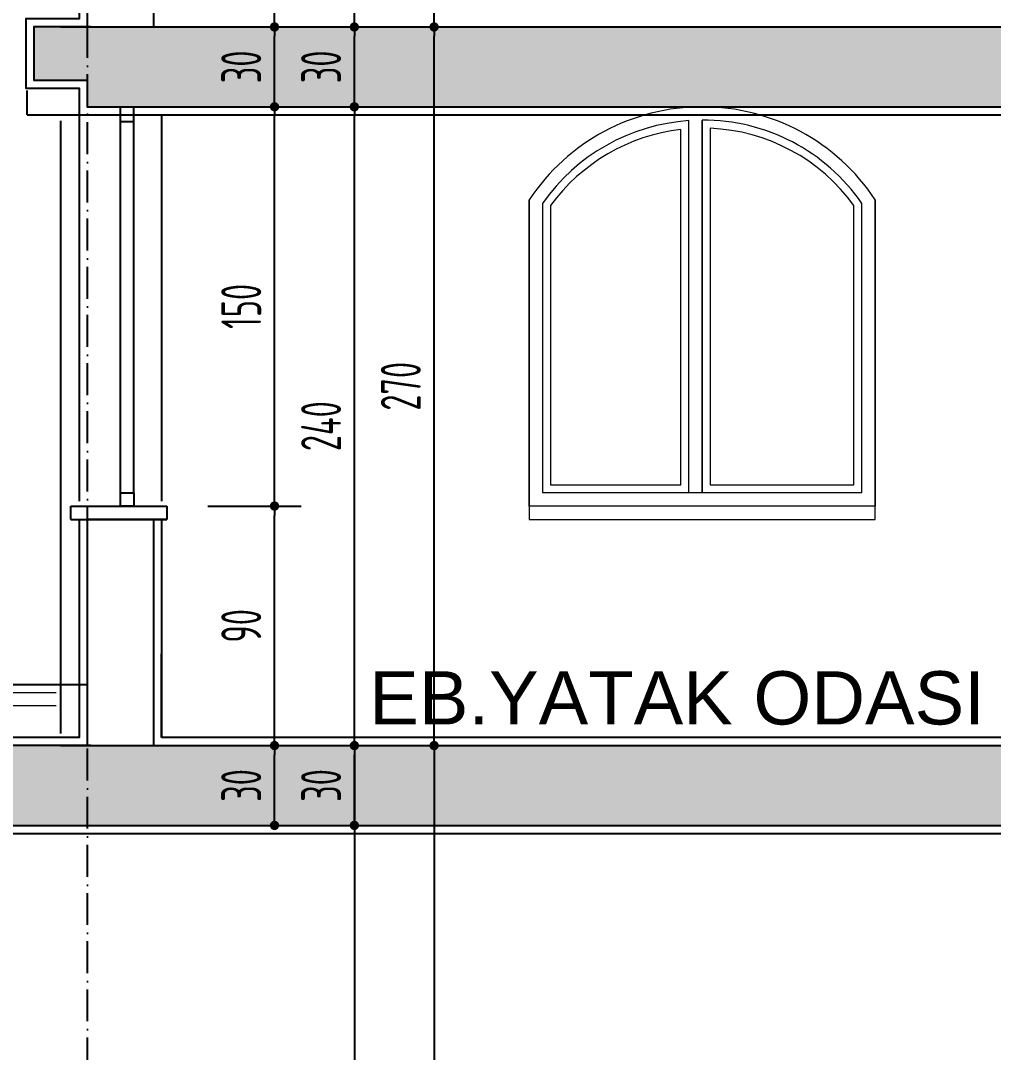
# Model space of a CAD drawing. Extents: x 41749 to 92598, y -24291 to 29432.
# Drawn here: x 72205.5 to 72571, y -23233.5 to -22845.9 of the extents above; entities that cross this region are included whole.
import ezdxf

# ---------------------------------------------------------------- set-up
doc = ezdxf.new("R2010")
doc.units = 0
doc.header["$MEASUREMENT"] = 0
doc.header["$PDMODE"] = 3
doc.linetypes.add('ACAD_ISO10W100', pattern=[18, 12, -3, 0, -3])
doc.layers.get('0').update_dxf_attribs({"linetype": 'CONTINUOUS'})
doc.layers.get('Defpoints').update_dxf_attribs({"linetype": 'CONTINUOUS'})
for name, color, linetype in [('ADAKENARI', 7, 'CONTINUOUS'), ('AKS', 10, 'CONTINUOUS'), ('CAM', 12, 'CONTINUOUS'), ('DUVAR', 6, 'CONTINUOUS'), ('İÇ ÖLÇÜ', 95, 'CONTINUOUS'), ('KAPEN', 83, 'CONTINUOUS'), ('KOLON', 5, 'CONTINUOUS'), ('MAHAL', 21, 'CONTINUOUS'), ('SIVA', 7, 'CONTINUOUS'), ('SıVA', 7, 'CONTINUOUS'), ('tar', 12, 'CONTINUOUS')]:
    doc.layers.add(name, color=color, linetype=linetype)
doc.layers.add('KAPI-GOR', color=153, linetype='CONTINUOUS', lineweight=15)
doc.styles.add('mahal', font='arial.ttf', dxfattribs={"height": 70})
doc.styles.add('OLCU', font='isocpeur.ttf', dxfattribs={"width": 0.59})
doc.dimstyles.new('OLCU3', dxfattribs={"dimscale": 0.5, "dimtxt": 30, "dimasz": 7, "dimexe": 20, "dimexo": 0, "dimgap": 10, "dimtad": 1, "dimdec": 4, "dimrnd": 0.5, "dimdsep": 46, "dimtxsty": 'OLCU', "dimblk1": 'DOT', "dimblk2": 'DOT', "dimsah": 1, "dimcen": 0.09, "dimclrt": 4, "dimadec": 0, "dimazin": 0, "dimtfac": 1, "dimtdec": 4, "dimtix": 1, "dimtmove": 2, "dimatfit": 3, "dimfxl": 0, "dimtolj": 1, "dimtzin": 0, "dimarcsym": 0})

# ---------------------------------------------------------------- blocks, each defined once
blk = doc.blocks.new('DOT')
at = {"color": 0, "linetype": 'ByBlock'}
blk.add_line((-0.5, 0), (-1, 0), dxfattribs=at)
at = {"color": 0, "linetype": 'ByBlock', "const_width": 0.5}
blk.add_lwpolyline([(-0.25, 0, 1), (0.25, 0, 1)], format="xyb", close=True, dxfattribs=at)
blk = doc.blocks.new('*D51')
at = {"layer": 'Defpoints', "color": 0, "transparency": 16777216}
for p in [(72292.62, -22848.23), (72300.89, -22848.23), (72248.4, -22878.23)]:
    blk.add_point(p, dxfattribs=at)
at = {"layer": 'İÇ ÖLÇÜ', "color": 0, "lineweight": -2, "transparency": 16777216}
for p, q in [((72300.77, -22848.23), (72310.89, -22848.23)), ((72300.89, -22874.73), (72300.89, -22851.73)), ((72300.77, -22878.23), (72310.89, -22878.23))]:
    blk.add_line(p, q, dxfattribs=at)
at = {"layer": 'İÇ ÖLÇÜ', "color": 0, "lineweight": -2, "transparency": 16777216, "xscale": 3.5, "yscale": 3.5, "zscale": 3.5}
for p, rotation in [((72300.89, -22848.23), 90), ((72300.89, -22878.23), 270)]:
    blk.add_blockref('DOT', p, dxfattribs=dict(at, rotation=rotation))
at = {"layer": 'İÇ ÖLÇÜ', "color": 4, "transparency": 16777216, "insert": (72288.39, -22863.23), "char_height": 15, "attachment_point": 5, "rotation": 90, "style": 'OLCU'}
blk.add_mtext('\\A1;30', dxfattribs=at)
blk = doc.blocks.new('*D52')
at = {"layer": 'Defpoints', "color": 0, "transparency": 16777216}
for p in [(72326.19, -22848.23), (72330.89, -22848.23), (72267.49, -22878.23)]:
    blk.add_point(p, dxfattribs=at)
at = {"layer": 'İÇ ÖLÇÜ', "color": 0, "lineweight": -2, "transparency": 16777216}
for p, q in [((72330.77, -22848.23), (72340.89, -22848.23)), ((72330.89, -22874.73), (72330.89, -22851.73)), ((72330.77, -22878.23), (72340.89, -22878.23))]:
    blk.add_line(p, q, dxfattribs=at)
at = {"layer": 'İÇ ÖLÇÜ', "color": 0, "lineweight": -2, "transparency": 16777216, "xscale": 3.5, "yscale": 3.5, "zscale": 3.5}
for p, rotation in [((72330.89, -22848.23), 90), ((72330.89, -22878.23), 270)]:
    blk.add_blockref('DOT', p, dxfattribs=dict(at, rotation=rotation))
at = {"layer": 'İÇ ÖLÇÜ', "color": 4, "transparency": 16777216, "insert": (72318.39, -22863.23), "char_height": 15, "attachment_point": 5, "rotation": 90, "style": 'OLCU'}
blk.add_mtext('\\A1;30', dxfattribs=at)
blk = doc.blocks.new('*D53')
at = {"layer": 'Defpoints', "color": 0, "transparency": 16777216}
for p in [(72267.49, -22608.23), (72330.89, -22608.23), (72267.49, -22848.23)]:
    blk.add_point(p, dxfattribs=at)
at = {"layer": 'İÇ ÖLÇÜ', "color": 0, "lineweight": -2, "transparency": 16777216}
for p, q in [((72305.89, -22608.23), (72340.89, -22608.23)), ((72330.89, -22844.73), (72330.89, -22611.73)), ((72305.89, -22848.23), (72340.89, -22848.23))]:
    blk.add_line(p, q, dxfattribs=at)
at = {"layer": 'İÇ ÖLÇÜ', "color": 0, "lineweight": -2, "transparency": 16777216, "xscale": 3.5, "yscale": 3.5, "zscale": 3.5}
for p, rotation in [((72330.89, -22608.23), 90), ((72330.89, -22848.23), 270)]:
    blk.add_blockref('DOT', p, dxfattribs=dict(at, rotation=rotation))
at = {"layer": 'İÇ ÖLÇÜ', "color": 4, "transparency": 16777216, "insert": (72318.39, -22728.23), "char_height": 15, "attachment_point": 5, "rotation": 90, "style": 'OLCU'}
blk.add_mtext('\\A1;240', dxfattribs=at)
blk = doc.blocks.new('*D54')
at = {"layer": 'Defpoints', "color": 0, "transparency": 16777216}
for p in [(72244.92, -22758.23), (72300.89, -22758.23), (72237.49, -22848.23)]:
    blk.add_point(p, dxfattribs=at)
at = {"layer": 'İÇ ÖLÇÜ', "color": 0, "lineweight": -2, "transparency": 16777216}
for p, q in [((72275.89, -22758.23), (72310.89, -22758.23)), ((72300.89, -22844.73), (72300.89, -22761.73)), ((72275.89, -22848.23), (72310.89, -22848.23))]:
    blk.add_line(p, q, dxfattribs=at)
at = {"layer": 'İÇ ÖLÇÜ', "color": 0, "lineweight": -2, "transparency": 16777216, "xscale": 3.5, "yscale": 3.5, "zscale": 3.5}
for p, rotation in [((72300.89, -22758.23), 90), ((72300.89, -22848.23), 270)]:
    blk.add_blockref('DOT', p, dxfattribs=dict(at, rotation=rotation))
at = {"layer": 'İÇ ÖLÇÜ', "color": 4, "transparency": 16777216, "insert": (72288.39, -22803.23), "char_height": 15, "attachment_point": 5, "rotation": 90, "style": 'OLCU'}
blk.add_mtext('\\A1;90', dxfattribs=at)
blk = doc.blocks.new('*D49')
at = {"layer": 'Defpoints', "color": 0, "transparency": 16777216}
for p in [(72292.62, -22848.23), (72300.89, -22848.23), (72248.4, -22878.23)]:
    blk.add_point(p, dxfattribs=at)
at = {"layer": 'İÇ ÖLÇÜ', "color": 0, "lineweight": -2, "transparency": 16777216}
for p, q in [((72300.77, -22848.23), (72310.89, -22848.23)), ((72300.89, -22874.73), (72300.89, -22851.73)), ((72300.77, -22878.23), (72310.89, -22878.23))]:
    blk.add_line(p, q, dxfattribs=at)
at = {"layer": 'İÇ ÖLÇÜ', "color": 0, "lineweight": -2, "transparency": 16777216, "xscale": 3.5, "yscale": 3.5, "zscale": 3.5}
for p, rotation in [((72300.89, -22848.23), 90), ((72300.89, -22878.23), 270)]:
    blk.add_blockref('DOT', p, dxfattribs=dict(at, rotation=rotation))
at = {"layer": 'İÇ ÖLÇÜ', "color": 4, "transparency": 16777216, "insert": (72288.39, -22863.23), "char_height": 15, "attachment_point": 5, "rotation": 90, "style": 'OLCU'}
blk.add_mtext('\\A1;30', dxfattribs=at)
blk = doc.blocks.new('*D50')
at = {"layer": 'Defpoints', "color": 0, "transparency": 16777216}
for p in [(72326.19, -22848.23), (72330.89, -22848.23), (72267.49, -22878.23)]:
    blk.add_point(p, dxfattribs=at)
at = {"layer": 'İÇ ÖLÇÜ', "color": 0, "lineweight": -2, "transparency": 16777216}
for p, q in [((72330.77, -22848.23), (72340.89, -22848.23)), ((72330.89, -22874.73), (72330.89, -22851.73)), ((72330.77, -22878.23), (72340.89, -22878.23))]:
    blk.add_line(p, q, dxfattribs=at)
at = {"layer": 'İÇ ÖLÇÜ', "color": 0, "lineweight": -2, "transparency": 16777216, "xscale": 3.5, "yscale": 3.5, "zscale": 3.5}
for p, rotation in [((72330.89, -22848.23), 90), ((72330.89, -22878.23), 270)]:
    blk.add_blockref('DOT', p, dxfattribs=dict(at, rotation=rotation))
at = {"layer": 'İÇ ÖLÇÜ', "color": 4, "transparency": 16777216, "insert": (72318.39, -22863.23), "char_height": 15, "attachment_point": 5, "rotation": 90, "style": 'OLCU'}
blk.add_mtext('\\A1;30', dxfattribs=at)
blk = doc.blocks.new('*D70')
at = {"layer": 'Defpoints', "color": 0, "transparency": 16777216}
for p in [(72292.62, -22848.23), (72300.89, -22848.23), (72248.4, -22878.23)]:
    blk.add_point(p, dxfattribs=at)
at = {"layer": 'İÇ ÖLÇÜ', "color": 0, "lineweight": -2, "transparency": 16777216}
for p, q in [((72300.77, -22848.23), (72310.89, -22848.23)), ((72300.89, -22874.73), (72300.89, -22851.73)), ((72300.77, -22878.23), (72310.89, -22878.23))]:
    blk.add_line(p, q, dxfattribs=at)
at = {"layer": 'İÇ ÖLÇÜ', "color": 0, "lineweight": -2, "transparency": 16777216, "xscale": 3.5, "yscale": 3.5, "zscale": 3.5}
for p, rotation in [((72300.89, -22848.23), 90), ((72300.89, -22878.23), 270)]:
    blk.add_blockref('DOT', p, dxfattribs=dict(at, rotation=rotation))
at = {"layer": 'İÇ ÖLÇÜ', "color": 4, "transparency": 16777216, "insert": (72288.39, -22863.23), "char_height": 15, "attachment_point": 5, "rotation": 90, "style": 'OLCU'}
blk.add_mtext('\\A1;30', dxfattribs=at)
blk = doc.blocks.new('*D71')
at = {"layer": 'Defpoints', "color": 0, "transparency": 16777216}
for p in [(72326.19, -22848.23), (72330.89, -22848.23), (72267.49, -22878.23)]:
    blk.add_point(p, dxfattribs=at)
at = {"layer": 'İÇ ÖLÇÜ', "color": 0, "lineweight": -2, "transparency": 16777216}
for p, q in [((72330.77, -22848.23), (72340.89, -22848.23)), ((72330.89, -22874.73), (72330.89, -22851.73)), ((72330.77, -22878.23), (72340.89, -22878.23))]:
    blk.add_line(p, q, dxfattribs=at)
at = {"layer": 'İÇ ÖLÇÜ', "color": 0, "lineweight": -2, "transparency": 16777216, "xscale": 3.5, "yscale": 3.5, "zscale": 3.5}
for p, rotation in [((72330.89, -22848.23), 90), ((72330.89, -22878.23), 270)]:
    blk.add_blockref('DOT', p, dxfattribs=dict(at, rotation=rotation))
at = {"layer": 'İÇ ÖLÇÜ', "color": 4, "transparency": 16777216, "insert": (72318.39, -22863.23), "char_height": 15, "attachment_point": 5, "rotation": 90, "style": 'OLCU'}
blk.add_mtext('\\A1;30', dxfattribs=at)
blk = doc.blocks.new('*D62')
at = {"layer": 'Defpoints', "color": 0, "transparency": 16777216}
for p in [(72292.62, -23118.23), (72300.89, -23118.23), (72248.4, -23148.23)]:
    blk.add_point(p, dxfattribs=at)
at = {"layer": 'İÇ ÖLÇÜ', "color": 0, "lineweight": -2, "transparency": 16777216}
for p, q in [((72300.77, -23118.23), (72310.89, -23118.23)), ((72300.89, -23144.73), (72300.89, -23121.73)), ((72300.77, -23148.23), (72310.89, -23148.23))]:
    blk.add_line(p, q, dxfattribs=at)
at = {"layer": 'İÇ ÖLÇÜ', "color": 0, "lineweight": -2, "transparency": 16777216, "xscale": 3.5, "yscale": 3.5, "zscale": 3.5}
for p, rotation in [((72300.89, -23118.23), 90), ((72300.89, -23148.23), 270)]:
    blk.add_blockref('DOT', p, dxfattribs=dict(at, rotation=rotation))
at = {"layer": 'İÇ ÖLÇÜ', "color": 4, "transparency": 16777216, "insert": (72288.39, -23133.23), "char_height": 15, "attachment_point": 5, "rotation": 90, "style": 'OLCU'}
blk.add_mtext('\\A1;30', dxfattribs=at)
blk = doc.blocks.new('*D63')
at = {"layer": 'Defpoints', "color": 0, "transparency": 16777216}
for p in [(72326.19, -23118.23), (72330.89, -23118.23), (72267.49, -23148.23)]:
    blk.add_point(p, dxfattribs=at)
at = {"layer": 'İÇ ÖLÇÜ', "color": 0, "lineweight": -2, "transparency": 16777216}
for p, q in [((72330.77, -23118.23), (72340.89, -23118.23)), ((72330.89, -23144.73), (72330.89, -23121.73)), ((72330.77, -23148.23), (72340.89, -23148.23))]:
    blk.add_line(p, q, dxfattribs=at)
at = {"layer": 'İÇ ÖLÇÜ', "color": 0, "lineweight": -2, "transparency": 16777216, "xscale": 3.5, "yscale": 3.5, "zscale": 3.5}
for p, rotation in [((72330.89, -23118.23), 90), ((72330.89, -23148.23), 270)]:
    blk.add_blockref('DOT', p, dxfattribs=dict(at, rotation=rotation))
at = {"layer": 'İÇ ÖLÇÜ', "color": 4, "transparency": 16777216, "insert": (72318.39, -23133.23), "char_height": 15, "attachment_point": 5, "rotation": 90, "style": 'OLCU'}
blk.add_mtext('\\A1;30', dxfattribs=at)
blk = doc.blocks.new('*D64')
at = {"layer": 'Defpoints', "color": 0, "transparency": 16777216}
for p in [(72267.49, -22878.23), (72330.89, -22878.23), (72267.49, -23118.23)]:
    blk.add_point(p, dxfattribs=at)
at = {"layer": 'İÇ ÖLÇÜ', "color": 0, "lineweight": -2, "transparency": 16777216}
for p, q in [((72305.89, -22878.23), (72340.89, -22878.23)), ((72330.89, -23114.73), (72330.89, -22881.73)), ((72305.89, -23118.23), (72340.89, -23118.23))]:
    blk.add_line(p, q, dxfattribs=at)
at = {"layer": 'İÇ ÖLÇÜ', "color": 0, "lineweight": -2, "transparency": 16777216, "xscale": 3.5, "yscale": 3.5, "zscale": 3.5}
for p, rotation in [((72330.89, -22878.23), 90), ((72330.89, -23118.23), 270)]:
    blk.add_blockref('DOT', p, dxfattribs=dict(at, rotation=rotation))
at = {"layer": 'İÇ ÖLÇÜ', "color": 4, "transparency": 16777216, "insert": (72318.39, -22998.23), "char_height": 15, "attachment_point": 5, "rotation": 90, "style": 'OLCU'}
blk.add_mtext('\\A1;240', dxfattribs=at)
blk = doc.blocks.new('*D65')
at = {"layer": 'Defpoints', "color": 0, "transparency": 16777216}
for p in [(72244.92, -23028.23), (72300.89, -23028.23), (72237.49, -23118.23)]:
    blk.add_point(p, dxfattribs=at)
at = {"layer": 'İÇ ÖLÇÜ', "color": 0, "lineweight": -2, "transparency": 16777216}
for p, q in [((72275.89, -23028.23), (72310.89, -23028.23)), ((72300.89, -23114.73), (72300.89, -23031.73)), ((72275.89, -23118.23), (72310.89, -23118.23))]:
    blk.add_line(p, q, dxfattribs=at)
at = {"layer": 'İÇ ÖLÇÜ', "color": 0, "lineweight": -2, "transparency": 16777216, "xscale": 3.5, "yscale": 3.5, "zscale": 3.5}
for p, rotation in [((72300.89, -23028.23), 90), ((72300.89, -23118.23), 270)]:
    blk.add_blockref('DOT', p, dxfattribs=dict(at, rotation=rotation))
at = {"layer": 'İÇ ÖLÇÜ', "color": 4, "transparency": 16777216, "insert": (72288.39, -23073.23), "char_height": 15, "attachment_point": 5, "rotation": 90, "style": 'OLCU'}
blk.add_mtext('\\A1;90', dxfattribs=at)
blk = doc.blocks.new('*D66')
at = {"layer": 'Defpoints', "color": 0, "transparency": 16777216}
for p in [(72248.4, -22878.23), (72300.89, -22878.23), (72244.92, -23028.23)]:
    blk.add_point(p, dxfattribs=at)
at = {"layer": 'İÇ ÖLÇÜ', "color": 0, "lineweight": -2, "transparency": 16777216}
for p, q in [((72275.89, -22878.23), (72310.89, -22878.23)), ((72300.89, -23024.73), (72300.89, -22881.73)), ((72275.89, -23028.23), (72310.89, -23028.23))]:
    blk.add_line(p, q, dxfattribs=at)
at = {"layer": 'İÇ ÖLÇÜ', "color": 0, "lineweight": -2, "transparency": 16777216, "xscale": 3.5, "yscale": 3.5, "zscale": 3.5}
for p, rotation in [((72300.89, -22878.23), 90), ((72300.89, -23028.23), 270)]:
    blk.add_blockref('DOT', p, dxfattribs=dict(at, rotation=rotation))
at = {"layer": 'İÇ ÖLÇÜ', "color": 4, "transparency": 16777216, "insert": (72288.39, -22953.23), "char_height": 15, "attachment_point": 5, "rotation": 90, "style": 'OLCU'}
blk.add_mtext('\\A1;150', dxfattribs=at)
blk = doc.blocks.new('KASA-2')
for p, q in [((-0.5, -0.5), (-0.5, 0.5)), ((-0.5, 0.5), (0.5, 0.5)), ((0.5, 0.5), (0.5, -0.5)), ((0.5, -0.5), (-0.5, -0.5))]:
    blk.add_line(p, q)
blk = doc.blocks.new('*D61')
at = {"layer": 'Defpoints', "color": 0, "transparency": 16777216}
for p in [(72326.19, -23118.23), (72330.89, -23118.23), (72267.49, -23148.23)]:
    blk.add_point(p, dxfattribs=at)
at = {"layer": 'İÇ ÖLÇÜ', "color": 0, "lineweight": -2, "transparency": 16777216}
for p, q in [((72330.77, -23118.23), (72340.89, -23118.23)), ((72330.89, -23144.73), (72330.89, -23121.73)), ((72330.77, -23148.23), (72340.89, -23148.23))]:
    blk.add_line(p, q, dxfattribs=at)
at = {"layer": 'İÇ ÖLÇÜ', "color": 0, "lineweight": -2, "transparency": 16777216, "xscale": 3.5, "yscale": 3.5, "zscale": 3.5}
for p, rotation in [((72330.89, -23118.23), 90), ((72330.89, -23148.23), 270)]:
    blk.add_blockref('DOT', p, dxfattribs=dict(at, rotation=rotation))
at = {"layer": 'İÇ ÖLÇÜ', "color": 4, "transparency": 16777216, "insert": (72318.39, -23133.23), "char_height": 15, "attachment_point": 5, "rotation": 90, "style": 'OLCU'}
blk.add_mtext('\\A1;30', dxfattribs=at)
blk = doc.blocks.new('*D72')
at = {"layer": 'Defpoints', "color": 0, "transparency": 16777216}
for p in [(72340.89, -22848.23), (72360.86, -22848.23), (72338.56, -23118.23)]:
    blk.add_point(p, dxfattribs=at)
at = {"layer": 'İÇ ÖLÇÜ', "color": 0, "lineweight": -2, "transparency": 16777216}
for p, q in [((72360.74, -22848.23), (72370.86, -22848.23)), ((72360.86, -23114.73), (72360.86, -22851.73)), ((72360.74, -23118.23), (72370.86, -23118.23))]:
    blk.add_line(p, q, dxfattribs=at)
at = {"layer": 'İÇ ÖLÇÜ', "color": 0, "lineweight": -2, "transparency": 16777216, "xscale": 3.5, "yscale": 3.5, "zscale": 3.5}
for p, rotation in [((72360.86, -22848.23), 90), ((72360.86, -23118.23), 270)]:
    blk.add_blockref('DOT', p, dxfattribs=dict(at, rotation=rotation))
at = {"layer": 'İÇ ÖLÇÜ', "color": 4, "transparency": 16777216, "insert": (72348.36, -22983.23), "char_height": 15, "attachment_point": 5, "rotation": 90, "style": 'OLCU'}
blk.add_mtext('\\A1;270', dxfattribs=at)
blk = doc.blocks.new('*D73')
at = {"layer": 'Defpoints', "color": 0, "transparency": 16777216}
for p in [(72340.89, -22578.23), (72360.86, -22578.23), (72338.56, -22848.23)]:
    blk.add_point(p, dxfattribs=at)
at = {"layer": 'İÇ ÖLÇÜ', "color": 0, "lineweight": -2, "transparency": 16777216}
for p, q in [((72360.74, -22578.23), (72370.86, -22578.23)), ((72360.86, -22844.73), (72360.86, -22581.73)), ((72360.74, -22848.23), (72370.86, -22848.23))]:
    blk.add_line(p, q, dxfattribs=at)
at = {"layer": 'İÇ ÖLÇÜ', "color": 0, "lineweight": -2, "transparency": 16777216, "xscale": 3.5, "yscale": 3.5, "zscale": 3.5}
for p, rotation in [((72360.86, -22578.23), 90), ((72360.86, -22848.23), 270)]:
    blk.add_blockref('DOT', p, dxfattribs=dict(at, rotation=rotation))
at = {"layer": 'İÇ ÖLÇÜ', "color": 4, "transparency": 16777216, "insert": (72348.36, -22713.23), "char_height": 15, "attachment_point": 5, "rotation": 90, "style": 'OLCU'}
blk.add_mtext('\\A1;270', dxfattribs=at)
blk = doc.blocks.new('*D76')
at = {"layer": 'Defpoints', "color": 0, "transparency": 16777216}
for p in [(72338.56, -23118.23), (72349.48, -23418.23), (72360.86, -23418.23)]:
    blk.add_point(p, dxfattribs=at)
at = {"layer": 'İÇ ÖLÇÜ', "color": 0, "lineweight": -2, "transparency": 16777216}
for p, q in [((72360.74, -23118.23), (72370.86, -23118.23)), ((72360.86, -23121.73), (72360.86, -23414.73)), ((72360.74, -23418.23), (72370.86, -23418.23))]:
    blk.add_line(p, q, dxfattribs=at)
at = {"layer": 'İÇ ÖLÇÜ', "color": 0, "lineweight": -2, "transparency": 16777216, "xscale": 3.5, "yscale": 3.5, "zscale": 3.5}
for p, rotation in [((72360.86, -23118.23), 90), ((72360.86, -23418.23), 270)]:
    blk.add_blockref('DOT', p, dxfattribs=dict(at, rotation=rotation))
at = {"layer": 'İÇ ÖLÇÜ', "color": 4, "transparency": 16777216, "insert": (72348.36, -23268.23), "char_height": 15, "attachment_point": 5, "rotation": 90, "style": 'OLCU'}
blk.add_mtext('\\A1;300', dxfattribs=at)
blk = doc.blocks.new('*D79')
at = {"layer": 'Defpoints', "color": 0, "transparency": 16777216}
for p in [(72326.19, -23118.23), (72328.87, -23418.23), (72330.89, -23418.23)]:
    blk.add_point(p, dxfattribs=at)
at = {"layer": 'İÇ ÖLÇÜ', "color": 0, "lineweight": -2, "transparency": 16777216}
for p, q in [((72330.77, -23118.23), (72340.89, -23118.23)), ((72330.89, -23121.73), (72330.89, -23414.73)), ((72330.77, -23418.23), (72340.89, -23418.23))]:
    blk.add_line(p, q, dxfattribs=at)
at = {"layer": 'İÇ ÖLÇÜ', "color": 0, "lineweight": -2, "transparency": 16777216, "xscale": 3.5, "yscale": 3.5, "zscale": 3.5}
for p, rotation in [((72330.89, -23118.23), 90), ((72330.89, -23418.23), 270)]:
    blk.add_blockref('DOT', p, dxfattribs=dict(at, rotation=rotation))
at = {"layer": 'İÇ ÖLÇÜ', "color": 4, "transparency": 16777216, "insert": (72318.39, -23268.23), "char_height": 15, "attachment_point": 5, "rotation": 90, "style": 'OLCU'}
blk.add_mtext('\\A1;300', dxfattribs=at)

msp = doc.modelspace()

# ---------------------------------------------------------------- hatches: boundary and pattern name
at = {"layer": 'tar'}
h = msp.add_hatch(dxfattribs=at)
h.set_pattern_fill('ANSI33', color=256, scale=40, style=0)
h.paths.add_polyline_path([(73355.47336, -23448.22794), (73335.47336, -23448.22794), (73335.47336, -23668.22794), (73355.47336, -23668.22794)], flags=16)
h.paths.add_polyline_path([(73890.47336, -22038.22794), (73335.47336, -22038.22794), (73335.47336, -22068.22794), (73850.47341, -22068.22792), (73850.47349, -22068.22787), (73890.47345, -22068.22798)])
h.paths.add_polyline_path([(73335.47336, -22104.50656), (73335.47336, -22088.85294), (73278.92352, -22088.85294), (73278.92352, -22105.72794), (73239.85133, -22105.72794), (73239.85133, -22122.60294), (73215.47336, -22122.60294), (73215.47336, -22139.47794), (73190.47336, -22139.47794), (73190.47336, -22156.35294), (73165.47336, -22156.35294), (73165.47336, -22173.22794), (73140.47336, -22173.22794), (73140.47336, -22190.10294), (73115.47336, -22190.10294), (73115.47336, -22206.97794), (73090.47336, -22206.97794), (73090.47336, -22223.85294), (73061.09539, -22223.85294), (73061.09539, -22240.72794), (73022.0232, -22240.72794), (73022.0232, -22257.60294), (72965.47336, -22257.60294), (72965.47336, -22272.60294), (73025.12398, -22272.60294), (73067.82647, -22254.16003), (73098.41545, -22236.58942), (73123.86545, -22219.41067), (73148.86545, -22202.53567), (73173.86545, -22185.66067), (73198.86545, -22168.78567), (73223.93842, -22151.86141), (73247.16506, -22135.78339), (73284.05961, -22119.8489)], flags=17)
h.paths.add_polyline_path([(73850.47324, -22308.22794), (73829.09812, -22308.22794), (73335.47336, -22308.22794), (73335.47336, -22338.22794), (73830.47338, -22338.22792), (73830.47338, -22328.22785), (73850.47324, -22328.22794)])
h.paths.add_polyline_path([(73335.47336, -22358.85294), (73278.92352, -22358.85294), (73278.92352, -22375.72794), (73239.85133, -22375.72794), (73239.85133, -22392.60294), (73215.47336, -22392.60294), (73215.47336, -22409.47794), (73190.47336, -22409.47794), (73190.47336, -22426.35294), (73165.47336, -22426.35294), (73165.47336, -22443.22794), (73140.47336, -22443.22794), (73140.47336, -22460.10294), (73115.47336, -22460.10294), (73115.47336, -22476.97794), (73090.47336, -22476.97794), (73090.47336, -22493.85294), (73061.09539, -22493.85294), (73061.09539, -22510.72794), (73022.0232, -22510.72794), (73022.0232, -22527.60294), (72965.47336, -22527.60294), (72965.47336, -22542.60294), (73025.12398, -22542.60294), (73067.82647, -22524.16003), (73098.41545, -22506.58942), (73123.86545, -22489.41067), (73148.86545, -22472.53567), (73173.86545, -22455.66067), (73198.86545, -22438.78567), (73223.93842, -22421.86141), (73247.16506, -22405.78339), (73284.05961, -22389.8489), (73335.47336, -22374.50656)], flags=17)
h.paths.add_polyline_path([(73223.93842, -22691.86141), (73247.16506, -22675.78339), (73284.05961, -22659.8489), (73335.47336, -22644.50656), (73335.47336, -22628.85294), (73278.92352, -22628.85294), (73278.92352, -22645.72794), (73239.85133, -22645.72794), (73239.85133, -22662.60294), (73215.47336, -22662.60294), (73215.47336, -22679.47794), (73190.47336, -22679.47794), (73190.47336, -22696.35294), (73165.47336, -22696.35294), (73165.47336, -22713.22794), (73140.47336, -22713.22794), (73140.47336, -22730.10294), (73115.47336, -22730.10294), (73115.47336, -22746.97794), (73090.47336, -22746.97794), (73090.47336, -22763.85294), (73061.09539, -22763.85294), (73061.09539, -22780.72794), (73022.0232, -22780.72794), (73022.0232, -22797.60294), (72965.47336, -22797.60294), (72965.47336, -22812.60294), (73025.12398, -22812.60294), (73067.82647, -22794.16003), (73098.41545, -22776.58942), (73123.86545, -22759.41067), (73148.86545, -22742.53567), (73173.86545, -22725.66067), (73198.86545, -22708.78567)], flags=17)
h.paths.add_polyline_path([(73850.47324, -22578.22794), (73829.09812, -22578.22794), (73335.47336, -22578.22794), (73335.47336, -22608.22794), (73830.47338, -22608.22792), (73830.47338, -22598.22785), (73850.47324, -22598.22794)])
h.paths.add_polyline_path([(73850.47324, -22848.22794), (73829.09812, -22848.22794), (73335.47336, -22848.22794), (73335.47336, -22878.22794), (73830.47338, -22878.22792), (73830.47338, -22868.22785), (73850.47324, -22868.22794)])
h.paths.add_polyline_path([(73198.86545, -22978.78567), (73223.93842, -22961.86141), (73247.16506, -22945.78339), (73284.05961, -22929.8489), (73335.47336, -22914.50656), (73335.47336, -22898.85294), (73278.92352, -22898.85294), (73278.92352, -22915.72794), (73239.85133, -22915.72794), (73239.85133, -22932.60294), (73215.47336, -22932.60294), (73215.47336, -22949.47794), (73190.47336, -22949.47794), (73190.47336, -22966.35294), (73165.47336, -22966.35294), (73165.47336, -22983.22794), (73140.47336, -22983.22794), (73140.47336, -23000.10294), (73115.47336, -23000.10294), (73115.47336, -23016.97794), (73090.47336, -23016.97794), (73090.47336, -23033.85294), (73061.09539, -23033.85294), (73061.09539, -23050.72794), (73022.0232, -23050.72794), (73022.0232, -23067.60294), (72965.47336, -23067.60294), (72965.47336, -23082.60294), (73025.12398, -23082.60294), (73067.82647, -23064.16003), (73098.41545, -23046.58942), (73123.86545, -23029.41067), (73148.86545, -23012.53567), (73173.86545, -22995.66067)], flags=17)
h.paths.add_polyline_path([(73840.47324, -23118.22794), (73829.09812, -23118.22794), (73335.47336, -23118.22794), (73335.47336, -23148.22794), (73840.47336, -23148.22792), (73840.47336, -23138.22794), (73840.47324, -23138.22794)])
h.paths.add_polyline_path([(73830.47336, -23918.22794), (72015.47336, -23918.22794), (72015.47336, -23968.22794), (71665.95223, -23968.22794), (71665.95223, -23698.22794), (71640.95224, -23698.22794), (71640.95225, -23918.22794), (71640.95223, -23918.22794), (71640.95223, -24018.22794), (72045.47336, -24018.22794), (73830.47336, -24018.22794)])
h.paths.add_polyline_path([(71665.95224, -23668.22794), (71640.95223, -23668.22794), (71640.95223, -23698.22794), (71665.95223, -23698.22794)])
h.paths.add_polyline_path([(72765.47336, -23148.22794), (72765.47336, -23574.47794), (72671.29231, -23574.47794), (72671.29231, -23558.85294), (72655.47336, -23558.85294), (72655.47336, -23543.22794), (72639.65441, -23543.22794), (72639.65441, -23527.60294), (72545.47336, -23527.60294), (72545.47336, -23537.60294), (72619.72941, -23537.60294), (72667.18626, -23584.47794), (72765.47336, -23584.47794), (72765.47336, -23918.22794), (72785.47336, -23918.22794), (72785.47336, -23783.22794), (72945.47336, -23783.22794), (72945.47336, -23918.22794), (72965.47336, -23918.22794), (72965.47336, -23683.22794), (73335.47336, -23683.22794), (73335.47336, -23698.22794), (73830.47336, -23698.22794), (73830.47336, -23668.22794), (72965.47336, -23668.22794), (72965.47336, -23535.37079), (73022.81866, -23535.37079), (73067.04782, -23509.94101), (73084.40105, -23490.75214), (73093.03785, -23475.20345), (73116.02036, -23462.26272), (73152.83084, -23434.8946), (73335.47336, -23434.8946), (73335.47336, -23448.22794), (73830.47336, -23448.22794), (73830.47336, -23418.22794), (73135.47336, -23418.22794), (73135.47336, -23436.08508), (73110.47336, -23436.08508), (73110.47336, -23453.94222), (73085.47336, -23453.94222), (73085.47336, -23471.79936), (73076.21556, -23471.79936), (73076.21556, -23489.65651), (73061.14326, -23489.65651), (73061.14326, -23507.51365), (73020.83289, -23507.51365), (73020.83289, -23525.37079), (72965.47336, -23525.37079), (72965.47336, -23330.22794), (73009.71206, -23330.22794), (73070.18076, -23305.87107), (73087.47183, -23286.81146), (73100.52171, -23274.55679), (73198.79386, -23209.04202), (73226.8201, -23185.35787), (73237.00358, -23177.02472), (73248.75557, -23169.07073), (73284.0037, -23147.03525), (73335.47336, -23133.86584), (73335.47336, -23118.22794), (73294.74121, -23118.22794), (73294.74121, -23134.8946), (73242.33457, -23134.8946), (73242.33457, -23151.56127), (73224.26255, -23151.56127), (73224.26255, -23168.22794), (73215.47336, -23168.22794), (73215.47336, -23184.8946), (73190.47336, -23184.8946), (73190.47336, -23201.56127), (73165.47336, -23201.56127), (73165.47336, -23218.22794), (73140.47336, -23218.22794), (73140.47336, -23234.8946), (73115.47336, -23234.8946), (73115.47336, -23251.56127), (73090.47336, -23251.56127), (73090.47336, -23268.22794), (73076.68417, -23268.22794), (73076.68417, -23284.8946), (73058.61215, -23284.8946), (73058.61215, -23301.56127), (73006.20551, -23301.56127), (73006.20551, -23318.22794), (72965.47336, -23318.22794), (72965.47336, -21788.40603), (72945.47336, -21788.40603), (72945.47336, -23768.22794), (72785.47336, -23768.22794), (72785.47336, -21790.68641), (72765.47336, -21792.22363), (72765.47336, -22038.22794), (72210.47336, -22038.22794), (72210.47336, -22068.22789), (72765.47336, -22068.22794), (72765.47336, -22308.22794), (72210.47336, -22308.22794), (72210.47336, -22328.22794), (72230.4733, -22328.22785), (72230.4733, -22338.22794), (72765.47336, -22338.22794), (72765.47336, -22578.22794), (72210.47336, -22578.22794), (72210.47336, -22598.22794), (72230.4733, -22598.22785), (72230.4733, -22608.22794), (72765.47336, -22608.22794), (72765.47336, -22848.22794), (72210.47336, -22848.22794), (72210.47336, -22868.22794), (72230.4733, -22868.22785), (72230.4733, -22878.22794), (72765.47336, -22878.22794), (72765.47336, -23118.22794), (72220.47336, -23118.22794), (72010.47336, -23118.22793), (72010.47336, -23148.22798)])
h.paths.add_polyline_path([(72545.47336, -23448.22794), (72545.47336, -23418.22794), (71640.95223, -23418.22794), (71640.95223, -23448.22794)])
h.paths.add_polyline_path([(72545.47336, -23698.22794), (72545.47336, -23668.22794), (72015.47336, -23668.22794), (72015.47336, -23698.22794)], flags=17)

# ---------------------------------------------------------------- linework, layer by layer
msp.add_line((72230.47324, -23095.42782), (72189.11381, -23095.42782))
at = {"layer": 'ADAKENARI'}
msp.add_line((72220.47336, -22883.48965), (72220.47336, -23113.74441), dxfattribs=at)
for points in [[(72227.47324, -22781.22794), (72227.47324, -22845.22794), (72207.47336, -22845.22794), (72207.47336, -22848.22794)], [(72227.47324, -23051.22794), (72227.47324, -23115.22794), (72038.47336, -23115.22793), (72038.47336, -23103.22793)]]:
    msp.add_lwpolyline(points, dxfattribs=at)
at = {"layer": 'AKS', "linetype": 'ACAD_ISO10W100'}
msp.add_line((72230.62189, -24018.22794), (72230.62189, -21516.41996), dxfattribs=at)
at = {"layer": 'CAM'}
for p, q in [((72227.47325, -22881.22794), (72227.47324, -23026.39156)), ((72258.47325, -22881.22794), (72258.47324, -23026.39156))]:
    msp.add_line(p, q, dxfattribs=at)
at = {"layer": 'DUVAR'}
for p, q in [((72230.47324, -22763.22794), (72230.47329, -22848.22794)), ((72230.47324, -22763.22796), (72230.47324, -22848.22794)), ((72255.47324, -22763.22794), (72255.47324, -22848.22794)), ((72230.47324, -23033.22794), (72230.47329, -23118.22794)), ((72230.47324, -23033.22794), (72255.47324, -23033.22794)), ((72230.47324, -23033.22794), (72230.47324, -23033.22794)), ((72230.47324, -23033.22796), (72230.47324, -23118.22794)), ((72255.47324, -23033.22794), (72255.47324, -23118.22794))]:
    msp.add_line(p, q, dxfattribs=at)
at = {"layer": 'KAPEN'}
for p, q in [((72242.97324, -23023.22794), (72242.97325, -22878.22794)), ((72247.97324, -23023.22794), (72247.97325, -22878.22794)), ((72242.97325, -22883.81135), (72247.97325, -22883.81135)), ((72242.97325, -22883.81135), (72247.97325, -22883.81135))]:
    msp.add_line(p, q, dxfattribs=at)
at = {"layer": 'KAPI-GOR'}
for p, q in [((72461.62188, -22883.22794), (72461.62188, -23023.22794)), ((72521.62188, -23023.22794), (72401.62188, -23023.22794)), ((72526.62188, -23028.22794), (72396.62188, -23028.22794)), ((72042.98336, -23098.22793), (72218.89316, -23098.22793)), ((72042.98336, -23103.22793), (72218.89316, -23103.22793))]:
    msp.add_line(p, q, dxfattribs=at)
for points in [[(72456.62188, -23023.22794), (72456.62188, -22883.42355)], [(72461.62188, -23023.22794), (72461.62188, -22883.22794)], [(72461.62188, -22883.22794), (72461.62188, -23023.22794)], [(72461.62188, -22883.22794), (72461.62188, -23023.22794)], [(72464.62188, -22886.30175), (72464.62188, -23020.22794)], [(72453.62188, -23020.22794), (72453.62188, -22886.7548)], [(72396.62188, -23028.22794), (72396.62188, -22913.15449)], [(72396.62188, -22913.15449), (72396.62188, -23033.22794), (72526.62188, -23033.22794), (72526.62188, -22913.15449)], [(72526.62188, -22913.15449), (72526.62188, -23028.22794)], [(72401.62188, -22914.5018), (72401.62188, -23023.22794)], [(72404.62188, -22915.3375), (72404.62188, -23020.22794), (72453.62188, -23020.22794)], [(72464.62188, -23020.22794), (72518.62188, -23020.22794), (72518.62188, -22915.3375)], [(72521.62188, -23023.22794), (72521.62188, -22914.5018)]]:
    msp.add_lwpolyline(points, dxfattribs=at)
for centre, radius, start, end in [((72461.62188, -22956.17528), 77.94735, 33.4989192, 146.5010808), ((72461.58115, -22956.4067), 73.15145, 93.8873228, 145.0507099), ((72461.93538, -22955.81945), 72.59219, 34.6927075, 90.2474421), ((72461.7542, -22956.36685), 70.12376, 35.8099919, 87.6562557), ((72461.80903, -22957.0825), 70.80264, 96.6401531, 143.871611)]:
    msp.add_arc(centre, radius, start, end, dxfattribs=at)
at = {"layer": 'KOLON'}
for points in [[(72231.84848, -22848.22794), (72210.47336, -22848.22794), (72210.47336, -22868.22794), (72230.4733, -22868.22789)], [(72231.84848, -22848.22794), (72210.47336, -22848.22794), (72210.47336, -22868.22794), (72230.47322, -22868.22785)], [(72231.84848, -22848.22794), (72210.47336, -22848.22794), (72210.47336, -22868.22794), (72230.4733, -22868.22789)], [(72231.84848, -22848.22794), (72210.47336, -22848.22794), (72210.47336, -22868.22794), (72230.47322, -22868.22785)], [(72231.84848, -22848.22794), (72210.47336, -22848.22794), (72210.47336, -22868.22794), (72230.4733, -22868.22789)], [(72231.84848, -22848.22794), (72210.47336, -22848.22794), (72210.47336, -22868.22794), (72230.47322, -22868.22785)], [(72220.47336, -22848.22794), (72765.47336, -22848.22794)], [(72220.47336, -22848.22794), (72765.47336, -22848.22794)], [(72231.84848, -22848.22794), (72765.47336, -22848.22794)], [(72231.84848, -22848.22794), (72765.47336, -22848.22794)], [(72231.84848, -22848.22794), (72765.47336, -22848.22794)], [(72231.84848, -22848.22794), (72765.47336, -22848.22794)], [(72230.4733, -22868.22789), (72230.4733, -22878.22794), (72765.47336, -22878.22794)], [(72230.4733, -22868.22789), (72230.4733, -22878.22794), (72765.47336, -22878.22794)], [(72231.84848, -23118.22794), (72010.47336, -23118.22793)], [(72231.84848, -23118.22794), (72010.47336, -23118.22793)], [(72231.84848, -23118.22794), (72010.47336, -23118.22793)], [(72231.84848, -23118.22794), (72010.47336, -23118.22793)], [(72010.47336, -23118.22793), (72010.47336, -23148.22798), (72765.47336, -23148.22794)], [(72220.47336, -23118.22794), (72765.47336, -23118.22794)], [(72220.47336, -23118.22794), (72765.47336, -23118.22794)], [(72231.84848, -23118.22794), (72765.47336, -23118.22794)], [(72231.84848, -23118.22794), (72765.47336, -23118.22794)], [(72231.84848, -23118.22794), (72765.47336, -23118.22794)], [(72231.84848, -23118.22794), (72765.47336, -23118.22794)]]:
    msp.add_lwpolyline(points, dxfattribs=at)
at = {"layer": 'SIVA'}
for p, q in [((72258.4733, -22881.22794), (72622.47336, -22881.22794)), ((72258.47324, -23115.22794), (72258.47324, -23083.72023)), ((72622.47336, -23115.22794), (72258.47324, -23115.22794)), ((72622.47336, -23115.22794), (72258.47324, -23115.22794)), ((72038.47336, -23151.22794), (72762.47336, -23151.22794))]:
    msp.add_line(p, q, dxfattribs=at)
at = {"layer": 'SıVA'}
for p, q in [((72207.97329, -22881.22794), (72207.97329, -22872.15007)), ((72207.97329, -22881.22794), (72207.97329, -22872.15007)), ((72207.97329, -22881.22794), (72227.4733, -22881.22793)), ((72207.97329, -22881.22794), (72227.4733, -22881.22793)), ((72247.97325, -22881.22794), (72258.47325, -22881.22794)), ((72258.47324, -22881.22794), (72258.47325, -22881.22794)), ((72224.37677, -23028.22794), (72260.47324, -23028.22794)), ((72224.37677, -23033.22794), (72224.37677, -23028.22794)), ((72260.47324, -23028.22794), (72260.47324, -23033.22794)), ((72224.37677, -23033.22794), (72260.47324, -23033.22794)), ((72227.47324, -23033.22794), (72227.47324, -23051.22794)), ((72260.47324, -23033.22794), (72230.47324, -23033.22794)), ((72258.47324, -23033.22794), (72258.47324, -23115.22794)), ((72227.47324, -23051.22794), (72227.47324, -23051.22794))]:
    msp.add_line(p, q, dxfattribs=at)
for points in [[(72207.47336, -22848.22794), (72207.47336, -22871.22794), (72227.4733, -22871.2279), (72227.47329, -22903.22784)], [(72207.47336, -22848.22794), (72207.47336, -22871.22794), (72227.47322, -22871.22785)], [(72207.47336, -22848.22794), (72207.47336, -22871.22794), (72227.4733, -22871.2279), (72227.47329, -22903.22784)], [(72207.47336, -22848.22794), (72207.47336, -22871.22794), (72227.47322, -22871.22785)], [(72207.47336, -22848.22794), (72207.47336, -22871.22794), (72227.4733, -22871.2279), (72227.4733, -22881.22794), (72622.47336, -22881.22794)], [(72207.47336, -22848.22794), (72207.47336, -22871.22794), (72227.47322, -22871.22785)]]:
    msp.add_lwpolyline(points, dxfattribs=at)

# ---------------------------------------------------------------- block references
at = {"layer": 'KAPEN', "xscale": 5, "yscale": 5, "zscale": 5, "rotation": 270}
msp.add_blockref('KASA-2', (72245.47324, -23025.72794), dxfattribs=at)

# ---------------------------------------------------------------- texts
at = {"layer": 'MAHAL', "insert": (72452.14595, -23100.44902), "char_height": 20, "width": 318.296, "attachment_point": 5, "style": 'mahal'}
msp.add_mtext('{\\fArial|b0|i0|c186|p34;EB.YATAK ODASI}', dxfattribs=at)

# ---------------------------------------------------------------- dimensions: what is measured, and where the dimension line sits
at = {"layer": 'İÇ ÖLÇÜ'}
for base, p1, p2, picture, middle in [((72360.8607, -22578.22794), (72338.56321, -22848.22794), (72340.89142, -22578.22794), '*D73', (72348.3607, -22713.22794)), ((72300.89142, -22848.22794), (72248.40363, -22878.22794), (72292.61679, -22848.22794), '*D51', (72288.39142, -22863.22794)), ((72300.89142, -22848.22794), (72248.40363, -22878.22794), (72292.61679, -22848.22794), '*D49', (72288.39142, -22863.22794)), ((72300.89142, -22848.22794), (72248.40363, -22878.22794), (72292.61679, -22848.22794), '*D70', (72288.39142, -22863.22794)), ((72330.89142, -22848.22794), (72267.49295, -22878.22794), (72326.1924, -22848.22794), '*D52', (72318.39142, -22863.22794)), ((72330.89142, -22848.22794), (72267.49295, -22878.22794), (72326.1924, -22848.22794), '*D50', (72318.39142, -22863.22794)), ((72330.89142, -22848.22794), (72267.49295, -22878.22794), (72326.1924, -22848.22794), '*D71', (72318.39142, -22863.22794)), ((72360.8607, -22848.22794), (72338.56321, -23118.22794), (72340.89142, -22848.22794), '*D72', (72348.3607, -22983.22794)), ((72300.89142, -23118.22794), (72248.40363, -23148.22794), (72292.61679, -23118.22794), '*D62', (72288.39142, -23133.22794)), ((72330.89142, -23118.22794), (72267.49295, -23148.22794), (72326.1924, -23118.22794), '*D63', (72318.39142, -23133.22794)), ((72330.89142, -23118.22794), (72267.49295, -23148.22794), (72326.1924, -23118.22794), '*D61', (72318.39142, -23133.22794)), ((72330.89142, -23418.22794), (72326.1924, -23118.22794), (72328.86538, -23418.22794), '*D79', (72318.39142, -23268.22794)), ((72360.8607, -23418.22794), (72338.56321, -23118.22794), (72349.47578, -23418.22794), '*D76', (72348.3607, -23268.22794))]:
    dim = msp.add_linear_dim(base=base, p1=p1, p2=p2, angle=90, dimstyle='OLCU3', override={"dimfxl": 0.25}, dxfattribs=at)
    dim.commit()
    dim.dimension.update_dxf_attribs({"geometry": picture, "text_midpoint": middle})
for base, p1, p2, picture, middle in [((72330.89142, -22608.22794), (72267.49295, -22848.22794), (72267.49295, -22608.22794), '*D53', (72318.39142, -22728.22794)), ((72300.89142, -22758.22794), (72237.49295, -22848.22794), (72244.91547, -22758.22794), '*D54', (72288.39142, -22803.22794)), ((72300.89142, -22878.22794), (72244.91547, -23028.22794), (72248.40363, -22878.22794), '*D66', (72288.39142, -22953.22794)), ((72330.89142, -22878.22794), (72267.49295, -23118.22794), (72267.49295, -22878.22794), '*D64', (72318.39142, -22998.22794)), ((72300.89142, -23028.22794), (72237.49295, -23118.22794), (72244.91547, -23028.22794), '*D65', (72288.39142, -23073.22794))]:
    dim = msp.add_linear_dim(base=base, p1=p1, p2=p2, angle=90, dimstyle='OLCU3', dxfattribs=at)
    dim.commit()
    dim.dimension.update_dxf_attribs({"geometry": picture, "text_midpoint": middle})

doc.saveas('drawing.dxf')
